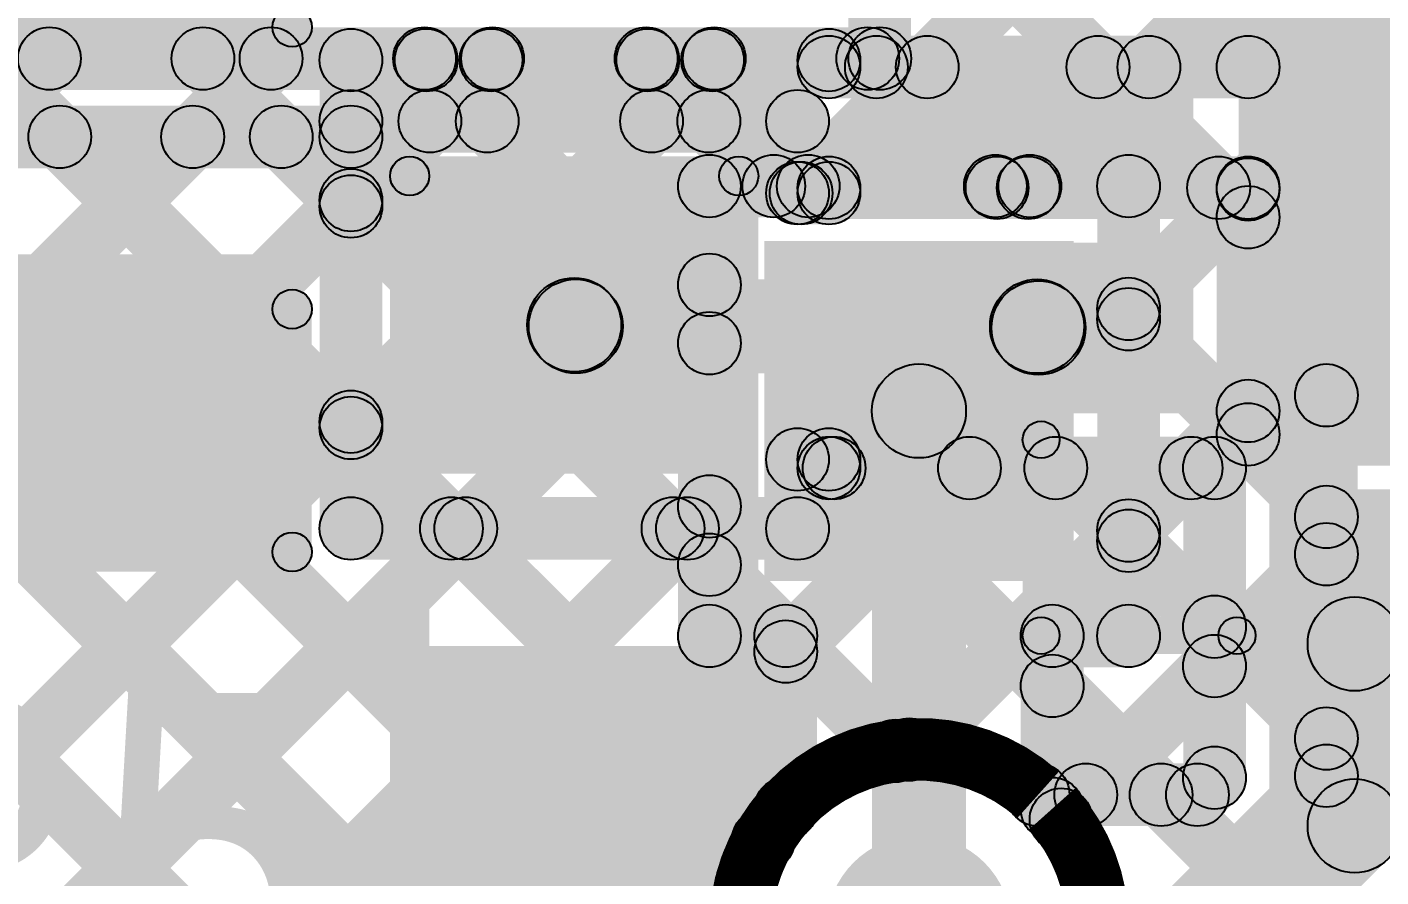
# Model space of a CAD drawing. Header units: millimetres. Extents: x -0.28 to 3.03, y -0.05 to 3.12.
# Drawn here: x 1.1552 to 1.328, y 0.5955 to 0.704 of the extents above; entities that cross this region are included whole.
import ezdxf

# ---------------------------------------------------------------- set-up
doc = ezdxf.new("R2010")
doc.units = ezdxf.units.MM
doc.header["$MEASUREMENT"] = 0
for name, color, linetype in [('BottomLayer', 5, 'Continuous'), ('BottomPaste', 16, 'Continuous'), ('BottomSolder', 6, 'Continuous'), ('TopLayer', 1, 'Continuous'), ('TopOverlay', 2, 'Continuous'), ('TopPaste', 8, 'Continuous'), ('TopSolder', 216, 'Continuous')]:
    doc.layers.add(name, color=color, linetype=linetype)

# ---------------------------------------------------------------- blocks, each defined once
blk = doc.blocks.new('16_QFN__4_4__27')
at = {"layer": 'TopLayer'}
for points in [[(0.0315, 0.09449), (0.04528, 0.09449), (0.04528, 0.06299), (0.0315, 0.06299)], [(-0.04921, 0.04921), (0.04921, 0.04921), (0.04921, -0.04921), (-0.04921, -0.04921)], [(0.06299, 0.04528), (0.09449, 0.04528), (0.09449, 0.0315), (0.06299, 0.0315)], [(0.06299, 0.01969), (0.09449, 0.01969), (0.09449, 0.00591), (0.06299, 0.00591)]]:
    blk.add_hatch(color=1, dxfattribs=at).paths.add_polyline_path(points)
at = {"layer": 'TopOverlay'}
h = blk.add_hatch(color=2, dxfattribs=at)
edge = h.paths.add_edge_path()
edge.add_arc((0.05341, 0.07767), 0.00236, 0, 360)
for points in [[(0.07841, 0.08003), (0.07841, 0.07531), (0.05341, 0.07531), (0.05341, 0.08003)], [(0.07605, 0.07767), (0.08077, 0.07767), (0.08077, 0.05267), (0.07605, 0.05267)]]:
    blk.add_hatch(color=2, dxfattribs=at).paths.add_polyline_path(points)
h = blk.add_hatch(color=2, dxfattribs=at)
edge = h.paths.add_edge_path()
edge.add_arc((0.07841, 0.07767), 0.00236, 0, 360)
h = blk.add_hatch(color=2, dxfattribs=at)
edge = h.paths.add_edge_path()
edge.add_arc((0.07841, 0.07767), 0.00236, 0, 360)
h = blk.add_hatch(color=2, dxfattribs=at)
edge = h.paths.add_edge_path()
edge.add_arc((0.07841, 0.05267), 0.00236, 0, 360)
at = {"layer": 'TopPaste'}
for points in [[(0.0315, 0.09449), (0.04528, 0.09449), (0.04528, 0.06299), (0.0315, 0.06299)], [(-0.04921, 0.04921), (0.04921, 0.04921), (0.04921, -0.04921), (-0.04921, -0.04921)], [(0.06299, 0.04528), (0.09449, 0.04528), (0.09449, 0.0315), (0.06299, 0.0315)], [(0.06299, 0.01969), (0.09449, 0.01969), (0.09449, 0.00591), (0.06299, 0.00591)]]:
    blk.add_hatch(color=8, dxfattribs=at).paths.add_polyline_path(points)
at = {"layer": 'TopSolder'}
for points in [[(0.0275, 0.09849), (0.04928, 0.09849), (0.04928, 0.05899), (0.0275, 0.05899)], [(-0.05321, 0.05321), (0.05321, 0.05321), (0.05321, -0.05321), (-0.05321, -0.05321)], [(0.05899, 0.04928), (0.09849, 0.04928), (0.09849, 0.0275), (0.05899, 0.0275)], [(0.05899, 0.02369), (0.09849, 0.02369), (0.09849, 0.00191), (0.05899, 0.00191)]]:
    blk.add_hatch(color=216, dxfattribs=at).paths.add_polyline_path(points)
at = {"layer": 'TopOverlay'}
for centre in [(0.05341, 0.07767), (0.07841, 0.07767), (0.07841, 0.07767), (0.07841, 0.05267)]:
    blk.add_circle(centre, 0.00236, dxfattribs=at)
blk = doc.blocks.new('R__0603_64')
at = {"layer": 'TopLayer'}
for points in [[(-0.015, 0.0175), (-0.015, -0.0175), (-0.045, -0.0175), (-0.045, 0.0175)], [(0.045, 0.0175), (0.045, -0.0175), (0.015, -0.0175), (0.015, 0.0175)]]:
    blk.add_hatch(color=1, dxfattribs=at).paths.add_polyline_path(points)
at = {"layer": 'TopOverlay'}
h = blk.add_hatch(color=2, dxfattribs=at)
edge = h.paths.add_edge_path()
edge.add_arc((-0.049, 0.021), 0.0025, 0, 360)
h = blk.add_hatch(color=2, dxfattribs=at)
edge = h.paths.add_edge_path()
edge.add_arc((-0.049, 0.021), 0.0025, 0, 360)
for points in [[(0.049, 0.0235), (0.049, 0.0185), (-0.049, 0.0185), (-0.049, 0.0235)], [(-0.0465, -0.021), (-0.0515, -0.021), (-0.0515, 0.021), (-0.0465, 0.021)], [(0.0515, -0.021), (0.0465, -0.021), (0.0465, 0.021), (0.0515, 0.021)], [(0.049, -0.0185), (0.049, -0.0235), (-0.049, -0.0235), (-0.049, -0.0185)]]:
    blk.add_hatch(color=2, dxfattribs=at).paths.add_polyline_path(points)
h = blk.add_hatch(color=2, dxfattribs=at)
edge = h.paths.add_edge_path()
edge.add_arc((0.049, 0.021), 0.0025, 0, 360)
h = blk.add_hatch(color=2, dxfattribs=at)
edge = h.paths.add_edge_path()
edge.add_arc((0.049, 0.021), 0.0025, 0, 360)
h = blk.add_hatch(color=2, dxfattribs=at)
edge = h.paths.add_edge_path()
edge.add_arc((-0.049, -0.021), 0.0025, 0, 360)
h = blk.add_hatch(color=2, dxfattribs=at)
edge = h.paths.add_edge_path()
edge.add_arc((-0.049, -0.021), 0.0025, 0, 360)
h = blk.add_hatch(color=2, dxfattribs=at)
edge = h.paths.add_edge_path()
edge.add_arc((0.049, -0.021), 0.0025, 0, 360)
h = blk.add_hatch(color=2, dxfattribs=at)
edge = h.paths.add_edge_path()
edge.add_arc((0.049, -0.021), 0.0025, 0, 360)
at = {"layer": 'TopPaste'}
for points in [[(-0.015, 0.0175), (-0.015, -0.0175), (-0.045, -0.0175), (-0.045, 0.0175)], [(0.045, 0.0175), (0.045, -0.0175), (0.015, -0.0175), (0.015, 0.0175)]]:
    blk.add_hatch(color=8, dxfattribs=at).paths.add_polyline_path(points)
at = {"layer": 'TopSolder'}
for points in [[(-0.011, 0.0215), (-0.011, -0.0215), (-0.049, -0.0215), (-0.049, 0.0215)], [(0.049, 0.0215), (0.049, -0.0215), (0.011, -0.0215), (0.011, 0.0215)]]:
    blk.add_hatch(color=216, dxfattribs=at).paths.add_polyline_path(points)
at = {"layer": 'TopOverlay'}
for centre in [(-0.049, 0.021), (-0.049, 0.021), (0.049, 0.021), (0.049, 0.021), (-0.049, -0.021), (-0.049, -0.021), (0.049, -0.021), (0.049, -0.021)]:
    blk.add_circle(centre, 0.0025, dxfattribs=at)
blk = doc.blocks.new('SI2302_TP_B_71')
at = {"layer": 'BottomLayer'}
for points in [[(-0.05315, 0.09646), (-0.02165, 0.09646), (-0.02165, 0.06102), (-0.05315, 0.06102)], [(0.02165, 0.09646), (0.05315, 0.09646), (0.05315, 0.06102), (0.02165, 0.06102)], [(-0.01575, 0.01772), (0.01575, 0.01772), (0.01575, -0.01772), (-0.01575, -0.01772)]]:
    blk.add_hatch(color=5, dxfattribs=at).paths.add_polyline_path(points)
at = {"layer": 'BottomPaste'}
for points in [[(-0.05315, 0.09646), (-0.02165, 0.09646), (-0.02165, 0.06102), (-0.05315, 0.06102)], [(0.02165, 0.09646), (0.05315, 0.09646), (0.05315, 0.06102), (0.02165, 0.06102)], [(-0.01575, 0.01772), (0.01575, 0.01772), (0.01575, -0.01772), (-0.01575, -0.01772)]]:
    blk.add_hatch(color=16, dxfattribs=at).paths.add_polyline_path(points)
at = {"layer": 'BottomSolder'}
for points in [[(-0.05715, 0.10046), (-0.01765, 0.10046), (-0.01765, 0.05702), (-0.05715, 0.05702)], [(0.01765, 0.10046), (0.05715, 0.10046), (0.05715, 0.05702), (0.01765, 0.05702)], [(-0.01975, 0.02172), (0.01975, 0.02172), (0.01975, -0.02172), (-0.01975, -0.02172)]]:
    blk.add_hatch(color=6, dxfattribs=at).paths.add_polyline_path(points)
blk = doc.blocks.new('C__0603_105')
at = {"layer": 'TopLayer'}
for points in [[(-0.015, 0.0175), (-0.015, -0.0175), (-0.045, -0.0175), (-0.045, 0.0175)], [(0.045, 0.0175), (0.045, -0.0175), (0.015, -0.0175), (0.015, 0.0175)]]:
    blk.add_hatch(color=1, dxfattribs=at).paths.add_polyline_path(points)
at = {"layer": 'TopOverlay'}
h = blk.add_hatch(color=2, dxfattribs=at)
edge = h.paths.add_edge_path()
edge.add_arc((-0.049, 0.021), 0.0025, 0, 360)
h = blk.add_hatch(color=2, dxfattribs=at)
edge = h.paths.add_edge_path()
edge.add_arc((-0.049, 0.021), 0.0025, 0, 360)
for points in [[(-0.049, 0.0185), (-0.049, 0.0235), (-0.018, 0.0235), (-0.018, 0.0185)], [(0.018, 0.0185), (0.018, 0.0235), (0.049, 0.0235), (0.049, 0.0185)], [(-0.0515, 0.021), (-0.0465, 0.021), (-0.0465, -0.021), (-0.0515, -0.021)], [(0.0465, 0.021), (0.0515, 0.021), (0.0515, -0.021), (0.0465, -0.021)], [(-0.049, -0.0235), (-0.049, -0.0185), (-0.018, -0.0185), (-0.018, -0.0235)], [(0.018, -0.0235), (0.018, -0.0185), (0.049, -0.0185), (0.049, -0.0235)]]:
    blk.add_hatch(color=2, dxfattribs=at).paths.add_polyline_path(points)
h = blk.add_hatch(color=2, dxfattribs=at)
edge = h.paths.add_edge_path()
edge.add_arc((-0.018, 0.021), 0.0025, 0, 360)
h = blk.add_hatch(color=2, dxfattribs=at)
edge = h.paths.add_edge_path()
edge.add_arc((0.018, 0.021), 0.0025, 0, 360)
h = blk.add_hatch(color=2, dxfattribs=at)
edge = h.paths.add_edge_path()
edge.add_arc((0.049, 0.021), 0.0025, 0, 360)
h = blk.add_hatch(color=2, dxfattribs=at)
edge = h.paths.add_edge_path()
edge.add_arc((0.049, 0.021), 0.0025, 0, 360)
h = blk.add_hatch(color=2, dxfattribs=at)
edge = h.paths.add_edge_path()
edge.add_arc((-0.049, -0.021), 0.0025, 0, 360)
h = blk.add_hatch(color=2, dxfattribs=at)
edge = h.paths.add_edge_path()
edge.add_arc((-0.049, -0.021), 0.0025, 0, 360)
h = blk.add_hatch(color=2, dxfattribs=at)
edge = h.paths.add_edge_path()
edge.add_arc((-0.018, -0.021), 0.0025, 0, 360)
h = blk.add_hatch(color=2, dxfattribs=at)
edge = h.paths.add_edge_path()
edge.add_arc((0.018, -0.021), 0.0025, 0, 360)
h = blk.add_hatch(color=2, dxfattribs=at)
edge = h.paths.add_edge_path()
edge.add_arc((0.049, -0.021), 0.0025, 0, 360)
h = blk.add_hatch(color=2, dxfattribs=at)
edge = h.paths.add_edge_path()
edge.add_arc((0.049, -0.021), 0.0025, 0, 360)
at = {"layer": 'TopPaste'}
for points in [[(-0.015, 0.0175), (-0.015, -0.0175), (-0.045, -0.0175), (-0.045, 0.0175)], [(0.045, 0.0175), (0.045, -0.0175), (0.015, -0.0175), (0.015, 0.0175)]]:
    blk.add_hatch(color=8, dxfattribs=at).paths.add_polyline_path(points)
at = {"layer": 'TopSolder'}
for points in [[(-0.011, 0.0215), (-0.011, -0.0215), (-0.049, -0.0215), (-0.049, 0.0215)], [(0.049, 0.0215), (0.049, -0.0215), (0.011, -0.0215), (0.011, 0.0215)]]:
    blk.add_hatch(color=216, dxfattribs=at).paths.add_polyline_path(points)
at = {"layer": 'TopOverlay'}
for centre in [(-0.049, 0.021), (-0.049, 0.021), (-0.018, 0.021), (0.018, 0.021), (0.049, 0.021), (0.049, 0.021), (-0.049, -0.021), (-0.049, -0.021), (-0.018, -0.021), (0.018, -0.021), (0.049, -0.021), (0.049, -0.021)]:
    blk.add_circle(centre, 0.0025, dxfattribs=at)

msp = doc.modelspace()

# ---------------------------------------------------------------- hatches: boundary and pattern name
at = {"layer": 'BottomLayer'}
for points in [[(1.2577, 0.68089), (1.25204, 0.68655), (1.33282, 0.76733), (1.33848, 0.76167)], [(1.28598, 0.68089), (1.28032, 0.68655), (1.36111, 0.76733), (1.36676, 0.76167)], [(1.29858, 0.6652), (1.29292, 0.67086), (1.38939, 0.76733), (1.39505, 0.76167)], [(1.29858, 0.63692), (1.29292, 0.64257), (1.41768, 0.76733), (1.42333, 0.76167)], [(1.268, 0.7), (1.26, 0.7), (1.26, 0.7645), (1.268, 0.7645)], [(1.26117, 0.75221), (1.26683, 0.75786), (1.36486, 0.65983), (1.35921, 0.65417)], [(1.26117, 0.72392), (1.26683, 0.72958), (1.33658, 0.65983), (1.33092, 0.65417)], [(1.04565, 0.71317), (1.05131, 0.71883), (1.20131, 0.56883), (1.19565, 0.56317)], [(1.151, 0.696), (1.151, 0.704), (1.264, 0.704), (1.264, 0.696)], [(1.07934, 0.61567), (1.07369, 0.62133), (1.15519, 0.70283), (1.16084, 0.69717)], [(1.09093, 0.69617), (1.09659, 0.70183), (1.22959, 0.56883), (1.22393, 0.56317)], [(1.10763, 0.61567), (1.10197, 0.62133), (1.18347, 0.70283), (1.18913, 0.69717)], [(1.11922, 0.69617), (1.12487, 0.70183), (1.25787, 0.56883), (1.25222, 0.56317)], [(1.12774, 0.6075), (1.12208, 0.61315), (1.21175, 0.70283), (1.21741, 0.69717)], [(1.14188, 0.59336), (1.13622, 0.59901), (1.24004, 0.70283), (1.2457, 0.69717)], [(1.1475, 0.69617), (1.15316, 0.70183), (1.25196, 0.60303), (1.2463, 0.59737)], [(1.17479, 0.69717), (1.18044, 0.70283), (1.24508, 0.63819), (1.23942, 0.63253)], [(1.20307, 0.69717), (1.20873, 0.70283), (1.24508, 0.66648), (1.23942, 0.66082)], [(1.23135, 0.69717), (1.23701, 0.70283), (1.25329, 0.68655), (1.24764, 0.68089)], [(1.25964, 0.69717), (1.2653, 0.70283), (1.28158, 0.68655), (1.27592, 0.68089)], [(1.24225, 0.67972), (1.24225, 0.68772), (1.29575, 0.68772), (1.29575, 0.67972)], [(1.24625, 0.62628), (1.23825, 0.62628), (1.23825, 0.68372), (1.24625, 0.68372)], [(1.29975, 0.62628), (1.29175, 0.62628), (1.29175, 0.68372), (1.29975, 0.68372)], [(1.14933, 0.57252), (1.14367, 0.57818), (1.23942, 0.67393), (1.24508, 0.66827)], [(1.29292, 0.66389), (1.29858, 0.66955), (1.32383, 0.6443), (1.31817, 0.63864)], [(1.321, 0.653), (1.321, 0.661), (1.38, 0.661), (1.38, 0.653)], [(1.325, 0.566), (1.317, 0.566), (1.317, 0.657), (1.325, 0.657)], [(1.275, 0.589), (1.263, 0.589), (1.263, 0.655), (1.275, 0.655)], [(1.16826, 0.56317), (1.16261, 0.56883), (1.23942, 0.64564), (1.24508, 0.63999)], [(1.29292, 0.63561), (1.29858, 0.64126), (1.32383, 0.61601), (1.31817, 0.61035)], [(1.28996, 0.60001), (1.2843, 0.60567), (1.31817, 0.63954), (1.32383, 0.63388)], [(1.24225, 0.62228), (1.24225, 0.63028), (1.252, 0.63028), (1.252, 0.62228)], [(1.286, 0.62228), (1.286, 0.63028), (1.29575, 0.63028), (1.29575, 0.62228)], [(1.19655, 0.56317), (1.19089, 0.56883), (1.24917, 0.62711), (1.25483, 0.62145)], [(1.256, 0.60421), (1.248, 0.60421), (1.248, 0.62628), (1.256, 0.62628)], [(1.29, 0.60421), (1.282, 0.60421), (1.282, 0.62628), (1.29, 0.62628)], [(1.28317, 0.61707), (1.28883, 0.62273), (1.32383, 0.58773), (1.31817, 0.58207)], [(1.2814, 0.56317), (1.27574, 0.56883), (1.31817, 0.61126), (1.32383, 0.6056)]]:
    msp.add_hatch(color=5, dxfattribs=at).paths.add_polyline_path(points)
h = msp.add_hatch(color=5, dxfattribs=at)
edge = h.paths.add_edge_path()
edge.add_arc((1.15801, 0.7), 0.004, 0, 360)
h = msp.add_hatch(color=5, dxfattribs=at)
edge = h.paths.add_edge_path()
edge.add_arc((1.17761, 0.7), 0.004, 0, 360)
h = msp.add_hatch(color=5, dxfattribs=at)
edge = h.paths.add_edge_path()
edge.add_arc((1.1863, 0.7), 0.004, 0, 360)
h = msp.add_hatch(color=5, dxfattribs=at)
edge = h.paths.add_edge_path()
edge.add_arc((1.2059, 0.7), 0.004, 0, 360)
h = msp.add_hatch(color=5, dxfattribs=at)
edge = h.paths.add_edge_path()
edge.add_arc((1.21458, 0.7), 0.004, 0, 360)
h = msp.add_hatch(color=5, dxfattribs=at)
edge = h.paths.add_edge_path()
edge.add_arc((1.23418, 0.7), 0.004, 0, 360)
h = msp.add_hatch(color=5, dxfattribs=at)
edge = h.paths.add_edge_path()
edge.add_arc((1.24287, 0.7), 0.004, 0, 360)
h = msp.add_hatch(color=5, dxfattribs=at)
edge = h.paths.add_edge_path()
edge.add_arc((1.26247, 0.7), 0.004, 0, 360)
h = msp.add_hatch(color=5, dxfattribs=at)
edge = h.paths.add_edge_path()
edge.add_arc((1.264, 0.7), 0.004, 0, 360)
h = msp.add_hatch(color=5, dxfattribs=at)
edge = h.paths.add_edge_path()
edge.add_arc((1.264, 0.7), 0.004, 0, 360)
h = msp.add_hatch(color=5, dxfattribs=at)
edge = h.paths.add_edge_path()
edge.add_arc((1.24225, 0.68372), 0.004, 0, 360)
h = msp.add_hatch(color=5, dxfattribs=at)
edge = h.paths.add_edge_path()
edge.add_arc((1.24225, 0.68372), 0.004, 0, 360)
h = msp.add_hatch(color=5, dxfattribs=at)
edge = h.paths.add_edge_path()
edge.add_arc((1.25047, 0.68372), 0.004, 0, 360)
h = msp.add_hatch(color=5, dxfattribs=at)
edge = h.paths.add_edge_path()
edge.add_arc((1.25487, 0.68372), 0.004, 0, 360)
h = msp.add_hatch(color=5, dxfattribs=at)
edge = h.paths.add_edge_path()
edge.add_arc((1.27875, 0.68372), 0.004, 0, 360)
h = msp.add_hatch(color=5, dxfattribs=at)
edge = h.paths.add_edge_path()
edge.add_arc((1.28315, 0.68372), 0.004, 0, 360)
h = msp.add_hatch(color=5, dxfattribs=at)
edge = h.paths.add_edge_path()
edge.add_arc((1.29575, 0.68372), 0.004, 0, 360)
h = msp.add_hatch(color=5, dxfattribs=at)
edge = h.paths.add_edge_path()
edge.add_arc((1.29575, 0.68372), 0.004, 0, 360)
h = msp.add_hatch(color=5, dxfattribs=at)
edge = h.paths.add_edge_path()
edge.add_arc((1.24225, 0.6711), 0.004, 0, 360)
h = msp.add_hatch(color=5, dxfattribs=at)
edge = h.paths.add_edge_path()
edge.add_arc((1.29575, 0.66803), 0.004, 0, 360)
h = msp.add_hatch(color=5, dxfattribs=at)
edge = h.paths.add_edge_path()
edge.add_arc((1.29575, 0.66672), 0.004, 0, 360)
h = msp.add_hatch(color=5, dxfattribs=at)
edge = h.paths.add_edge_path()
edge.add_arc((1.24225, 0.66365), 0.004, 0, 360)
h = msp.add_hatch(color=5, dxfattribs=at)
edge = h.paths.add_edge_path()
edge.add_arc((1.269, 0.655), 0.006, 0, 360)
h = msp.add_hatch(color=5, dxfattribs=at)
edge = h.paths.add_edge_path()
edge.add_arc((1.321, 0.657), 0.004, 0, 360)
h = msp.add_hatch(color=5, dxfattribs=at)
edge = h.paths.add_edge_path()
edge.add_arc((1.321, 0.657), 0.004, 0, 360)
h = msp.add_hatch(color=5, dxfattribs=at)
edge = h.paths.add_edge_path()
edge.add_arc((1.24225, 0.64282), 0.004, 0, 360)
h = msp.add_hatch(color=5, dxfattribs=at)
edge = h.paths.add_edge_path()
edge.add_arc((1.321, 0.64147), 0.004, 0, 360)
h = msp.add_hatch(color=5, dxfattribs=at)
edge = h.paths.add_edge_path()
edge.add_arc((1.29575, 0.63974), 0.004, 0, 360)
h = msp.add_hatch(color=5, dxfattribs=at)
edge = h.paths.add_edge_path()
edge.add_arc((1.29575, 0.63843), 0.004, 0, 360)
h = msp.add_hatch(color=5, dxfattribs=at)
edge = h.paths.add_edge_path()
edge.add_arc((1.24225, 0.63536), 0.004, 0, 360)
h = msp.add_hatch(color=5, dxfattribs=at)
edge = h.paths.add_edge_path()
edge.add_arc((1.321, 0.63671), 0.004, 0, 360)
h = msp.add_hatch(color=5, dxfattribs=at)
edge = h.paths.add_edge_path()
edge.add_arc((1.24225, 0.62628), 0.004, 0, 360)
h = msp.add_hatch(color=5, dxfattribs=at)
edge = h.paths.add_edge_path()
edge.add_arc((1.24225, 0.62628), 0.004, 0, 360)
h = msp.add_hatch(color=5, dxfattribs=at)
edge = h.paths.add_edge_path()
edge.add_arc((1.252, 0.62628), 0.004, 0, 360)
h = msp.add_hatch(color=5, dxfattribs=at)
edge = h.paths.add_edge_path()
edge.add_arc((1.252, 0.62628), 0.004, 0, 360)
h = msp.add_hatch(color=5, dxfattribs=at)
edge = h.paths.add_edge_path()
edge.add_arc((1.286, 0.62628), 0.004, 0, 360)
h = msp.add_hatch(color=5, dxfattribs=at)
edge = h.paths.add_edge_path()
edge.add_arc((1.286, 0.62628), 0.004, 0, 360)
h = msp.add_hatch(color=5, dxfattribs=at)
edge = h.paths.add_edge_path()
edge.add_arc((1.29575, 0.62628), 0.004, 0, 360)
h = msp.add_hatch(color=5, dxfattribs=at)
edge = h.paths.add_edge_path()
edge.add_arc((1.29575, 0.62628), 0.004, 0, 360)
h = msp.add_hatch(color=5, dxfattribs=at)
edge = h.paths.add_edge_path()
edge.add_arc((1.252, 0.62428), 0.004, 0, 360)
h = msp.add_hatch(color=5, dxfattribs=at)
edge = h.paths.add_edge_path()
edge.add_arc((1.286, 0.6199), 0.004, 0, 360)
h = msp.add_hatch(color=5, dxfattribs=at)
edge = h.paths.add_edge_path()
edge.add_arc((1.321, 0.61318), 0.004, 0, 360)
h = msp.add_hatch(color=5, dxfattribs=at)
edge = h.paths.add_edge_path()
edge.add_arc((1.321, 0.60843), 0.004, 0, 360)
h = msp.add_hatch(color=5, dxfattribs=at)
edge = h.paths.add_edge_path()
edge.add_arc((1.252, 0.60421), 0.004, 0, 360)
h = msp.add_hatch(color=5, dxfattribs=at)
edge = h.paths.add_edge_path()
edge.add_arc((1.252, 0.60421), 0.004, 0, 360)
h = msp.add_hatch(color=5, dxfattribs=at)
edge = h.paths.add_edge_path()
edge.add_arc((1.286, 0.60421), 0.004, 0, 360)
h = msp.add_hatch(color=5, dxfattribs=at)
edge = h.paths.add_edge_path()
edge.add_arc((1.286, 0.60421), 0.004, 0, 360)
h = msp.add_hatch(color=5, dxfattribs=at)
edge = h.paths.add_edge_path()
edge.add_arc((1.28713, 0.60284), 0.004, 0, 360)
h = msp.add_hatch(color=5, dxfattribs=at)
edge = h.paths.add_edge_path()
edge.add_arc((1.24913, 0.6002), 0.004, 0, 360)
h = msp.add_hatch(color=5, dxfattribs=at)
edge = h.paths.add_edge_path()
edge.add_arc((1.269, 0.589), 0.01181, 0, 360)
at = {"layer": 'TopLayer'}
for points in [[(1.31384, 0.68046), (1.30818, 0.68612), (1.38017, 0.75811), (1.38583, 0.75245)], [(1.31384, 0.65218), (1.30818, 0.65783), (1.40518, 0.75483), (1.41083, 0.74917)], [(1.06293, 0.72417), (1.06859, 0.72983), (1.21759, 0.58083), (1.21193, 0.57517)], [(1.09122, 0.72417), (1.09687, 0.72983), (1.24587, 0.58083), (1.24022, 0.57517)], [(1.31501, 0.69891), (1.30701, 0.69891), (1.30701, 0.7245), (1.31501, 0.7245)], [(1.04214, 0.71668), (1.0478, 0.72233), (1.18931, 0.58083), (1.18365, 0.57517)], [(1.30818, 0.7052), (1.31384, 0.71086), (1.36986, 0.65484), (1.3642, 0.64918)], [(1.1965, 0.6958), (1.1965, 0.7038), (1.25751, 0.7038), (1.25751, 0.6958)], [(1.20327, 0.69697), (1.20893, 0.70262), (1.21673, 0.69483), (1.21107, 0.68917)], [(1.20941, 0.68917), (1.20375, 0.69483), (1.21155, 0.70262), (1.21721, 0.69697)], [(1.23156, 0.69697), (1.23722, 0.70262), (1.24501, 0.69483), (1.23935, 0.68917)], [(1.2377, 0.68917), (1.23204, 0.69483), (1.23983, 0.70262), (1.24549, 0.69697)], [(1.25679, 0.67998), (1.25113, 0.68564), (1.26723, 0.70173), (1.27289, 0.69608)], [(1.25751, 0.69491), (1.25751, 0.70291), (1.31101, 0.70291), (1.31101, 0.69491)], [(1.26073, 0.69608), (1.26639, 0.70173), (1.28179, 0.68633), (1.27613, 0.68068)], [(1.28577, 0.68068), (1.28011, 0.68633), (1.29551, 0.70173), (1.30117, 0.69608)], [(1.28902, 0.69608), (1.29467, 0.70173), (1.31008, 0.68633), (1.30442, 0.68068)], [(1.2005, 0.692), (1.1925, 0.692), (1.1925, 0.6998), (1.2005, 0.6998)], [(1.1965, 0.688), (1.1965, 0.696), (1.2535, 0.696), (1.2535, 0.688)], [(1.1395, 0.686), (1.1395, 0.694), (1.1965, 0.694), (1.1965, 0.686)], [(1.06713, 0.57517), (1.06147, 0.58083), (1.17347, 0.69283), (1.17913, 0.68717)], [(1.1565, 0.68717), (1.16216, 0.69283), (1.19933, 0.65566), (1.19367, 0.65)], [(1.18479, 0.68717), (1.19044, 0.69283), (1.19933, 0.68394), (1.19367, 0.67829)], [(1.2575, 0.68281), (1.2495, 0.68281), (1.2495, 0.692), (1.2575, 0.692)], [(1.2005, 0.64), (1.1925, 0.64), (1.1925, 0.69), (1.2005, 0.69)], [(1.2535, 0.67881), (1.2535, 0.68681), (1.25751, 0.68681), (1.25751, 0.67881)], [(1.25751, 0.6795), (1.25751, 0.6875), (1.31101, 0.6875), (1.31101, 0.6795)], [(1.30442, 0.68068), (1.31008, 0.68633), (1.31384, 0.68257), (1.30818, 0.67692)], [(1.09541, 0.57517), (1.08975, 0.58083), (1.19367, 0.68475), (1.19933, 0.67909)], [(1.31501, 0.65201), (1.30701, 0.65201), (1.30701, 0.6835), (1.31501, 0.6835)], [(1.30818, 0.67692), (1.31384, 0.68257), (1.34157, 0.65484), (1.33592, 0.64918)], [(1.22519, 0.65981), (1.22519, 0.67181), (1.28407, 0.67181), (1.28407, 0.65981)], [(1.22076, 0.66176), (1.22924, 0.67024), (1.22944, 0.67005), (1.22095, 0.66156)], [(1.27982, 0.66156), (1.28831, 0.67005), (1.2885, 0.66986), (1.28002, 0.66137)], [(1.1237, 0.57517), (1.11804, 0.58083), (1.19367, 0.65646), (1.19933, 0.6508)], [(1.31101, 0.64801), (1.31101, 0.65601), (1.33231, 0.65601), (1.33231, 0.64801)], [(1.2535, 0.64481), (1.2535, 0.65281), (1.25751, 0.65281), (1.25751, 0.64481)], [(1.25751, 0.64372), (1.25751, 0.65172), (1.30672, 0.65172), (1.30672, 0.64372)], [(1.20855, 0.57517), (1.20289, 0.58083), (1.27262, 0.65055), (1.27827, 0.6449)], [(1.25535, 0.6449), (1.261, 0.65055), (1.30273, 0.60883), (1.29707, 0.60317)], [(1.27061, 0.60895), (1.26495, 0.61461), (1.3009, 0.65055), (1.30656, 0.6449)], [(1.28363, 0.6449), (1.28929, 0.65055), (1.30955, 0.63029), (1.3039, 0.62463)], [(1.2575, 0.64), (1.2495, 0.64), (1.2495, 0.64881), (1.2575, 0.64881)], [(1.31072, 0.60818), (1.30272, 0.60818), (1.30272, 0.64772), (1.31072, 0.64772)], [(1.15198, 0.57517), (1.14632, 0.58083), (1.20832, 0.64283), (1.21398, 0.63717)], [(1.18026, 0.57517), (1.17461, 0.58083), (1.23661, 0.64283), (1.24226, 0.63717)], [(1.1965, 0.636), (1.1965, 0.644), (1.2535, 0.644), (1.2535, 0.636)], [(1.2065, 0.63717), (1.21216, 0.64283), (1.25196, 0.60303), (1.2463, 0.59737)], [(1.23479, 0.63717), (1.24044, 0.64283), (1.26883, 0.61444), (1.26317, 0.60878)], [(1.29312, 0.60317), (1.28746, 0.60883), (1.3039, 0.62526), (1.30955, 0.61961)], [(1.33061, 0.60203), (1.31861, 0.60203), (1.31861, 0.62526), (1.33061, 0.62526)], [(1.28421, 0.602), (1.28421, 0.61), (1.30454, 0.61), (1.30454, 0.602)], [(1.30737, 0.60317), (1.30171, 0.60883), (1.3039, 0.61101), (1.30955, 0.60535)], [(1.31583, 0.58476), (1.30734, 0.59324), (1.32037, 0.60627), (1.32886, 0.59779)]]:
    msp.add_hatch(color=1, dxfattribs=at).paths.add_polyline_path(points)
h = msp.add_hatch(color=1, dxfattribs=at)
edge = h.paths.add_edge_path()
edge.add_arc((1.1965, 0.6998), 0.004, 0, 360)
h = msp.add_hatch(color=1, dxfattribs=at)
edge = h.paths.add_edge_path()
edge.add_arc((1.1965, 0.6998), 0.004, 0, 360)
h = msp.add_hatch(color=1, dxfattribs=at)
edge = h.paths.add_edge_path()
edge.add_arc((1.2061, 0.6998), 0.004, 0, 360)
h = msp.add_hatch(color=1, dxfattribs=at)
edge = h.paths.add_edge_path()
edge.add_arc((1.21438, 0.6998), 0.004, 0, 360)
h = msp.add_hatch(color=1, dxfattribs=at)
edge = h.paths.add_edge_path()
edge.add_arc((1.23439, 0.6998), 0.004, 0, 360)
h = msp.add_hatch(color=1, dxfattribs=at)
edge = h.paths.add_edge_path()
edge.add_arc((1.24266, 0.6998), 0.004, 0, 360)
h = msp.add_hatch(color=1, dxfattribs=at)
edge = h.paths.add_edge_path()
edge.add_arc((1.25751, 0.6998), 0.004, 0, 360)
h = msp.add_hatch(color=1, dxfattribs=at)
edge = h.paths.add_edge_path()
edge.add_arc((1.25751, 0.69891), 0.004, 0, 360)
h = msp.add_hatch(color=1, dxfattribs=at)
edge = h.paths.add_edge_path()
edge.add_arc((1.26356, 0.69891), 0.004, 0, 360)
h = msp.add_hatch(color=1, dxfattribs=at)
edge = h.paths.add_edge_path()
edge.add_arc((1.27006, 0.69891), 0.004, 0, 360)
h = msp.add_hatch(color=1, dxfattribs=at)
edge = h.paths.add_edge_path()
edge.add_arc((1.29185, 0.69891), 0.004, 0, 360)
h = msp.add_hatch(color=1, dxfattribs=at)
edge = h.paths.add_edge_path()
edge.add_arc((1.29834, 0.69891), 0.004, 0, 360)
h = msp.add_hatch(color=1, dxfattribs=at)
edge = h.paths.add_edge_path()
edge.add_arc((1.31101, 0.69891), 0.004, 0, 360)
h = msp.add_hatch(color=1, dxfattribs=at)
edge = h.paths.add_edge_path()
edge.add_arc((1.31101, 0.69891), 0.004, 0, 360)
h = msp.add_hatch(color=1, dxfattribs=at)
edge = h.paths.add_edge_path()
edge.add_arc((1.1965, 0.692), 0.004, 0, 360)
h = msp.add_hatch(color=1, dxfattribs=at)
edge = h.paths.add_edge_path()
edge.add_arc((1.1965, 0.692), 0.004, 0, 360)
h = msp.add_hatch(color=1, dxfattribs=at)
edge = h.paths.add_edge_path()
edge.add_arc((1.20658, 0.692), 0.004, 0, 360)
h = msp.add_hatch(color=1, dxfattribs=at)
edge = h.paths.add_edge_path()
edge.add_arc((1.2139, 0.692), 0.004, 0, 360)
h = msp.add_hatch(color=1, dxfattribs=at)
edge = h.paths.add_edge_path()
edge.add_arc((1.23487, 0.692), 0.004, 0, 360)
h = msp.add_hatch(color=1, dxfattribs=at)
edge = h.paths.add_edge_path()
edge.add_arc((1.24218, 0.692), 0.004, 0, 360)
h = msp.add_hatch(color=1, dxfattribs=at)
edge = h.paths.add_edge_path()
edge.add_arc((1.2535, 0.692), 0.004, 0, 360)
h = msp.add_hatch(color=1, dxfattribs=at)
edge = h.paths.add_edge_path()
edge.add_arc((1.2535, 0.692), 0.004, 0, 360)
h = msp.add_hatch(color=1, dxfattribs=at)
edge = h.paths.add_edge_path()
edge.add_arc((1.15933, 0.69), 0.004, 0, 360)
h = msp.add_hatch(color=1, dxfattribs=at)
edge = h.paths.add_edge_path()
edge.add_arc((1.1763, 0.69), 0.004, 0, 360)
h = msp.add_hatch(color=1, dxfattribs=at)
edge = h.paths.add_edge_path()
edge.add_arc((1.18761, 0.69), 0.004, 0, 360)
h = msp.add_hatch(color=1, dxfattribs=at)
edge = h.paths.add_edge_path()
edge.add_arc((1.1965, 0.69), 0.004, 0, 360)
h = msp.add_hatch(color=1, dxfattribs=at)
edge = h.paths.add_edge_path()
edge.add_arc((1.1965, 0.69), 0.004, 0, 360)
h = msp.add_hatch(color=1, dxfattribs=at)
edge = h.paths.add_edge_path()
edge.add_arc((1.2535, 0.68281), 0.004, 0, 360)
h = msp.add_hatch(color=1, dxfattribs=at)
edge = h.paths.add_edge_path()
edge.add_arc((1.2535, 0.68281), 0.004, 0, 360)
h = msp.add_hatch(color=1, dxfattribs=at)
edge = h.paths.add_edge_path()
edge.add_arc((1.25396, 0.68281), 0.004, 0, 360)
h = msp.add_hatch(color=1, dxfattribs=at)
edge = h.paths.add_edge_path()
edge.add_arc((1.25751, 0.6835), 0.004, 0, 360)
h = msp.add_hatch(color=1, dxfattribs=at)
edge = h.paths.add_edge_path()
edge.add_arc((1.25751, 0.68281), 0.004, 0, 360)
h = msp.add_hatch(color=1, dxfattribs=at)
edge = h.paths.add_edge_path()
edge.add_arc((1.27896, 0.6835), 0.004, 0, 360)
h = msp.add_hatch(color=1, dxfattribs=at)
edge = h.paths.add_edge_path()
edge.add_arc((1.28294, 0.6835), 0.004, 0, 360)
h = msp.add_hatch(color=1, dxfattribs=at)
edge = h.paths.add_edge_path()
edge.add_arc((1.30725, 0.6835), 0.004, 0, 360)
h = msp.add_hatch(color=1, dxfattribs=at)
edge = h.paths.add_edge_path()
edge.add_arc((1.30725, 0.6835), 0.004, 0, 360)
h = msp.add_hatch(color=1, dxfattribs=at)
edge = h.paths.add_edge_path()
edge.add_arc((1.31101, 0.6835), 0.004, 0, 360)
h = msp.add_hatch(color=1, dxfattribs=at)
edge = h.paths.add_edge_path()
edge.add_arc((1.31101, 0.6835), 0.004, 0, 360)
h = msp.add_hatch(color=1, dxfattribs=at)
edge = h.paths.add_edge_path()
edge.add_arc((1.31101, 0.68329), 0.004, 0, 360)
h = msp.add_hatch(color=1, dxfattribs=at)
edge = h.paths.add_edge_path()
edge.add_arc((1.1965, 0.68192), 0.004, 0, 360)
h = msp.add_hatch(color=1, dxfattribs=at)
edge = h.paths.add_edge_path()
edge.add_arc((1.1965, 0.68111), 0.004, 0, 360)
h = msp.add_hatch(color=1, dxfattribs=at)
edge = h.paths.add_edge_path()
edge.add_arc((1.31101, 0.67974), 0.004, 0, 360)
h = msp.add_hatch(color=1, dxfattribs=at)
edge = h.paths.add_edge_path()
edge.add_arc((1.31101, 0.67974), 0.004, 0, 360)
h = msp.add_hatch(color=1, dxfattribs=at)
edge = h.paths.add_edge_path()
edge.add_arc((1.225, 0.666), 0.006, 0, 360)
h = msp.add_hatch(color=1, dxfattribs=at)
edge = h.paths.add_edge_path()
edge.add_arc((1.22519, 0.66581), 0.006, 0, 360)
h = msp.add_hatch(color=1, dxfattribs=at)
edge = h.paths.add_edge_path()
edge.add_arc((1.22519, 0.66581), 0.006, 0, 360)
h = msp.add_hatch(color=1, dxfattribs=at)
edge = h.paths.add_edge_path()
edge.add_arc((1.28407, 0.66581), 0.006, 0, 360)
h = msp.add_hatch(color=1, dxfattribs=at)
edge = h.paths.add_edge_path()
edge.add_arc((1.28407, 0.66581), 0.006, 0, 360)
h = msp.add_hatch(color=1, dxfattribs=at)
edge = h.paths.add_edge_path()
edge.add_arc((1.28426, 0.66561), 0.006, 0, 360)
h = msp.add_hatch(color=1, dxfattribs=at)
edge = h.paths.add_edge_path()
edge.add_arc((1.31101, 0.655), 0.004, 0, 360)
h = msp.add_hatch(color=1, dxfattribs=at)
edge = h.paths.add_edge_path()
edge.add_arc((1.1965, 0.65363), 0.004, 0, 360)
h = msp.add_hatch(color=1, dxfattribs=at)
edge = h.paths.add_edge_path()
edge.add_arc((1.1965, 0.65283), 0.004, 0, 360)
h = msp.add_hatch(color=1, dxfattribs=at)
edge = h.paths.add_edge_path()
edge.add_arc((1.31101, 0.65201), 0.004, 0, 360)
h = msp.add_hatch(color=1, dxfattribs=at)
edge = h.paths.add_edge_path()
edge.add_arc((1.31101, 0.65201), 0.004, 0, 360)
h = msp.add_hatch(color=1, dxfattribs=at)
edge = h.paths.add_edge_path()
edge.add_arc((1.2535, 0.64881), 0.004, 0, 360)
h = msp.add_hatch(color=1, dxfattribs=at)
edge = h.paths.add_edge_path()
edge.add_arc((1.2535, 0.64881), 0.004, 0, 360)
h = msp.add_hatch(color=1, dxfattribs=at)
edge = h.paths.add_edge_path()
edge.add_arc((1.25751, 0.64881), 0.004, 0, 360)
h = msp.add_hatch(color=1, dxfattribs=at)
edge = h.paths.add_edge_path()
edge.add_arc((1.25751, 0.64772), 0.004, 0, 360)
h = msp.add_hatch(color=1, dxfattribs=at)
edge = h.paths.add_edge_path()
edge.add_arc((1.25817, 0.64772), 0.004, 0, 360)
h = msp.add_hatch(color=1, dxfattribs=at)
edge = h.paths.add_edge_path()
edge.add_arc((1.27544, 0.64772), 0.004, 0, 360)
h = msp.add_hatch(color=1, dxfattribs=at)
edge = h.paths.add_edge_path()
edge.add_arc((1.28646, 0.64772), 0.004, 0, 360)
h = msp.add_hatch(color=1, dxfattribs=at)
edge = h.paths.add_edge_path()
edge.add_arc((1.30373, 0.64772), 0.004, 0, 360)
h = msp.add_hatch(color=1, dxfattribs=at)
edge = h.paths.add_edge_path()
edge.add_arc((1.30672, 0.64772), 0.004, 0, 360)
h = msp.add_hatch(color=1, dxfattribs=at)
edge = h.paths.add_edge_path()
edge.add_arc((1.30672, 0.64772), 0.004, 0, 360)
h = msp.add_hatch(color=1, dxfattribs=at)
edge = h.paths.add_edge_path()
edge.add_arc((1.1965, 0.64), 0.004, 0, 360)
h = msp.add_hatch(color=1, dxfattribs=at)
edge = h.paths.add_edge_path()
edge.add_arc((1.1965, 0.64), 0.004, 0, 360)
h = msp.add_hatch(color=1, dxfattribs=at)
edge = h.paths.add_edge_path()
edge.add_arc((1.20933, 0.64), 0.004, 0, 360)
h = msp.add_hatch(color=1, dxfattribs=at)
edge = h.paths.add_edge_path()
edge.add_arc((1.21115, 0.64), 0.004, 0, 360)
h = msp.add_hatch(color=1, dxfattribs=at)
edge = h.paths.add_edge_path()
edge.add_arc((1.23761, 0.64), 0.004, 0, 360)
h = msp.add_hatch(color=1, dxfattribs=at)
edge = h.paths.add_edge_path()
edge.add_arc((1.23944, 0.64), 0.004, 0, 360)
h = msp.add_hatch(color=1, dxfattribs=at)
edge = h.paths.add_edge_path()
edge.add_arc((1.2535, 0.64), 0.004, 0, 360)
h = msp.add_hatch(color=1, dxfattribs=at)
edge = h.paths.add_edge_path()
edge.add_arc((1.2535, 0.64), 0.004, 0, 360)
h = msp.add_hatch(color=1, dxfattribs=at)
edge = h.paths.add_edge_path()
edge.add_arc((1.30672, 0.62746), 0.004, 0, 360)
h = msp.add_hatch(color=1, dxfattribs=at)
edge = h.paths.add_edge_path()
edge.add_arc((1.32461, 0.62526), 0.006, 0, 360)
h = msp.add_hatch(color=1, dxfattribs=at)
edge = h.paths.add_edge_path()
edge.add_arc((1.30672, 0.62244), 0.004, 0, 360)
h = msp.add_hatch(color=1, dxfattribs=at)
edge = h.paths.add_edge_path()
edge.add_arc((1.266, 0.61161), 0.004, 0, 360)
h = msp.add_hatch(color=1, dxfattribs=at)
edge = h.paths.add_edge_path()
edge.add_arc((1.26778, 0.61178), 0.004, 0, 360)
h = msp.add_hatch(color=1, dxfattribs=at)
edge = h.paths.add_edge_path()
edge.add_arc((1.30672, 0.60818), 0.004, 0, 360)
h = msp.add_hatch(color=1, dxfattribs=at)
edge = h.paths.add_edge_path()
edge.add_arc((1.30672, 0.60818), 0.004, 0, 360)
h = msp.add_hatch(color=1, dxfattribs=at)
edge = h.paths.add_edge_path()
edge.add_arc((1.28421, 0.606), 0.004, 0, 360)
h = msp.add_hatch(color=1, dxfattribs=at)
edge = h.paths.add_edge_path()
edge.add_arc((1.28421, 0.606), 0.004, 0, 360)
h = msp.add_hatch(color=1, dxfattribs=at)
edge = h.paths.add_edge_path()
edge.add_arc((1.29029, 0.606), 0.004, 0, 360)
h = msp.add_hatch(color=1, dxfattribs=at)
edge = h.paths.add_edge_path()
edge.add_arc((1.2999, 0.606), 0.004, 0, 360)
h = msp.add_hatch(color=1, dxfattribs=at)
edge = h.paths.add_edge_path()
edge.add_arc((1.30454, 0.606), 0.004, 0, 360)
h = msp.add_hatch(color=1, dxfattribs=at)
edge = h.paths.add_edge_path()
edge.add_arc((1.30454, 0.606), 0.004, 0, 360)
h = msp.add_hatch(color=1, dxfattribs=at)
edge = h.paths.add_edge_path()
edge.add_arc((1.32461, 0.60203), 0.006, 0, 360)
h = msp.add_hatch(color=1, dxfattribs=at)
edge = h.paths.add_edge_path()
edge.add_arc((1.32461, 0.60203), 0.006, 0, 360)
h = msp.add_hatch(color=1, dxfattribs=at)
edge = h.paths.add_edge_path()
edge.add_arc((1.24913, 0.6002), 0.004, 0, 360)
h = msp.add_hatch(color=1, dxfattribs=at)
edge = h.paths.add_edge_path()
edge.add_arc((1.269, 0.589), 0.01181, 0, 360)

# ---------------------------------------------------------------- linework, layer by layer
at = {"layer": 'BottomLayer', "const_width": 0.008}
for points in [[(1.29181, 0.589, -1.452551), (1.252, 0.60421)], [(1.286, 0.60421, -0.184522), (1.29181, 0.589)]]:
    msp.add_lwpolyline(points, format="xyb", dxfattribs=at)
at = {"layer": 'BottomLayer'}
for centre, radius in [((1.15801, 0.7), 0.004), ((1.17761, 0.7), 0.004), ((1.1863, 0.7), 0.004), ((1.2059, 0.7), 0.004), ((1.21458, 0.7), 0.004), ((1.23418, 0.7), 0.004), ((1.24287, 0.7), 0.004), ((1.26247, 0.7), 0.004), ((1.264, 0.7), 0.004), ((1.264, 0.7), 0.004), ((1.24225, 0.68372), 0.004), ((1.24225, 0.68372), 0.004), ((1.25047, 0.68372), 0.004), ((1.25487, 0.68372), 0.004), ((1.27875, 0.68372), 0.004), ((1.28315, 0.68372), 0.004), ((1.29575, 0.68372), 0.004), ((1.29575, 0.68372), 0.004), ((1.24225, 0.6711), 0.004), ((1.29575, 0.66803), 0.004), ((1.29575, 0.66672), 0.004), ((1.24225, 0.66365), 0.004), ((1.269, 0.655), 0.006), ((1.321, 0.657), 0.004), ((1.321, 0.657), 0.004), ((1.24225, 0.64282), 0.004), ((1.321, 0.64147), 0.004), ((1.29575, 0.63974), 0.004), ((1.29575, 0.63843), 0.004), ((1.24225, 0.63536), 0.004), ((1.321, 0.63671), 0.004), ((1.24225, 0.62628), 0.004), ((1.24225, 0.62628), 0.004), ((1.252, 0.62628), 0.004), ((1.252, 0.62628), 0.004), ((1.286, 0.62628), 0.004), ((1.286, 0.62628), 0.004), ((1.29575, 0.62628), 0.004), ((1.29575, 0.62628), 0.004), ((1.252, 0.62428), 0.004), ((1.286, 0.6199), 0.004), ((1.321, 0.61318), 0.004), ((1.321, 0.60843), 0.004), ((1.252, 0.60421), 0.004), ((1.252, 0.60421), 0.004), ((1.286, 0.60421), 0.004), ((1.286, 0.60421), 0.004), ((1.28713, 0.60284), 0.004), ((1.24913, 0.6002), 0.004)]:
    msp.add_circle(centre, radius, dxfattribs=at)
at = {"layer": 'TopLayer', "const_width": 0.008}
msp.add_lwpolyline([(1.24902, 0.578, -0.843942), (1.28421, 0.606)], format="xyb", dxfattribs=at)
at = {"layer": 'TopLayer'}
for centre, radius in [((1.1965, 0.6998), 0.004), ((1.1965, 0.6998), 0.004), ((1.2061, 0.6998), 0.004), ((1.21438, 0.6998), 0.004), ((1.23439, 0.6998), 0.004), ((1.24266, 0.6998), 0.004), ((1.25751, 0.6998), 0.004), ((1.25751, 0.69891), 0.004), ((1.26356, 0.69891), 0.004), ((1.27006, 0.69891), 0.004), ((1.29185, 0.69891), 0.004), ((1.29834, 0.69891), 0.004), ((1.31101, 0.69891), 0.004), ((1.31101, 0.69891), 0.004), ((1.1965, 0.692), 0.004), ((1.1965, 0.692), 0.004), ((1.20658, 0.692), 0.004), ((1.2139, 0.692), 0.004), ((1.23487, 0.692), 0.004), ((1.24218, 0.692), 0.004), ((1.2535, 0.692), 0.004), ((1.2535, 0.692), 0.004), ((1.15933, 0.69), 0.004), ((1.1763, 0.69), 0.004), ((1.18761, 0.69), 0.004), ((1.1965, 0.69), 0.004), ((1.1965, 0.69), 0.004), ((1.2535, 0.68281), 0.004), ((1.2535, 0.68281), 0.004), ((1.25396, 0.68281), 0.004), ((1.25751, 0.6835), 0.004), ((1.25751, 0.68281), 0.004), ((1.27896, 0.6835), 0.004), ((1.28294, 0.6835), 0.004), ((1.30725, 0.6835), 0.004), ((1.30725, 0.6835), 0.004), ((1.31101, 0.6835), 0.004), ((1.31101, 0.6835), 0.004), ((1.31101, 0.68329), 0.004), ((1.1965, 0.68192), 0.004), ((1.1965, 0.68111), 0.004), ((1.31101, 0.67974), 0.004), ((1.31101, 0.67974), 0.004), ((1.225, 0.666), 0.006), ((1.22519, 0.66581), 0.006), ((1.22519, 0.66581), 0.006), ((1.28407, 0.66581), 0.006), ((1.28407, 0.66581), 0.006), ((1.28426, 0.66561), 0.006), ((1.31101, 0.655), 0.004), ((1.1965, 0.65363), 0.004), ((1.1965, 0.65283), 0.004), ((1.31101, 0.65201), 0.004), ((1.31101, 0.65201), 0.004), ((1.2535, 0.64881), 0.004), ((1.2535, 0.64881), 0.004), ((1.25751, 0.64881), 0.004), ((1.25751, 0.64772), 0.004), ((1.25817, 0.64772), 0.004), ((1.27544, 0.64772), 0.004), ((1.28646, 0.64772), 0.004), ((1.30373, 0.64772), 0.004), ((1.30672, 0.64772), 0.004), ((1.30672, 0.64772), 0.004), ((1.1965, 0.64), 0.004), ((1.1965, 0.64), 0.004), ((1.20933, 0.64), 0.004), ((1.21115, 0.64), 0.004), ((1.23761, 0.64), 0.004), ((1.23944, 0.64), 0.004), ((1.2535, 0.64), 0.004), ((1.2535, 0.64), 0.004), ((1.30672, 0.62746), 0.004), ((1.32461, 0.62526), 0.006), ((1.30672, 0.62244), 0.004), ((1.266, 0.61161), 0.004), ((1.26778, 0.61178), 0.004), ((1.30672, 0.60818), 0.004), ((1.30672, 0.60818), 0.004), ((1.28421, 0.606), 0.004), ((1.28421, 0.606), 0.004), ((1.29029, 0.606), 0.004), ((1.2999, 0.606), 0.004), ((1.30454, 0.606), 0.004), ((1.30454, 0.606), 0.004), ((1.32461, 0.60203), 0.006), ((1.32461, 0.60203), 0.006), ((1.24913, 0.6002), 0.004)]:
    msp.add_circle(centre, radius, dxfattribs=at)

# ---------------------------------------------------------------- block references
for name, p, rotation in [('16_QFN__4_4__27', (1.363, 0.704), 180), ('SI2302_TP_B_71', (1.269, 0.655), 360), ('C__0603_105', (1.168, 0.686), 90), ('R__0603_64', (1.225, 0.636), 270)]:
    msp.add_blockref(name, p, dxfattribs=dict(rotation=rotation))

# ---------------------------------------------------------------- texts
at = {"layer": 'TopOverlay'}
msp.add_text('R5', height=0.04, dxfattribs=at).set_placement((1.125, 0.579))

doc.saveas('drawing.dxf')
